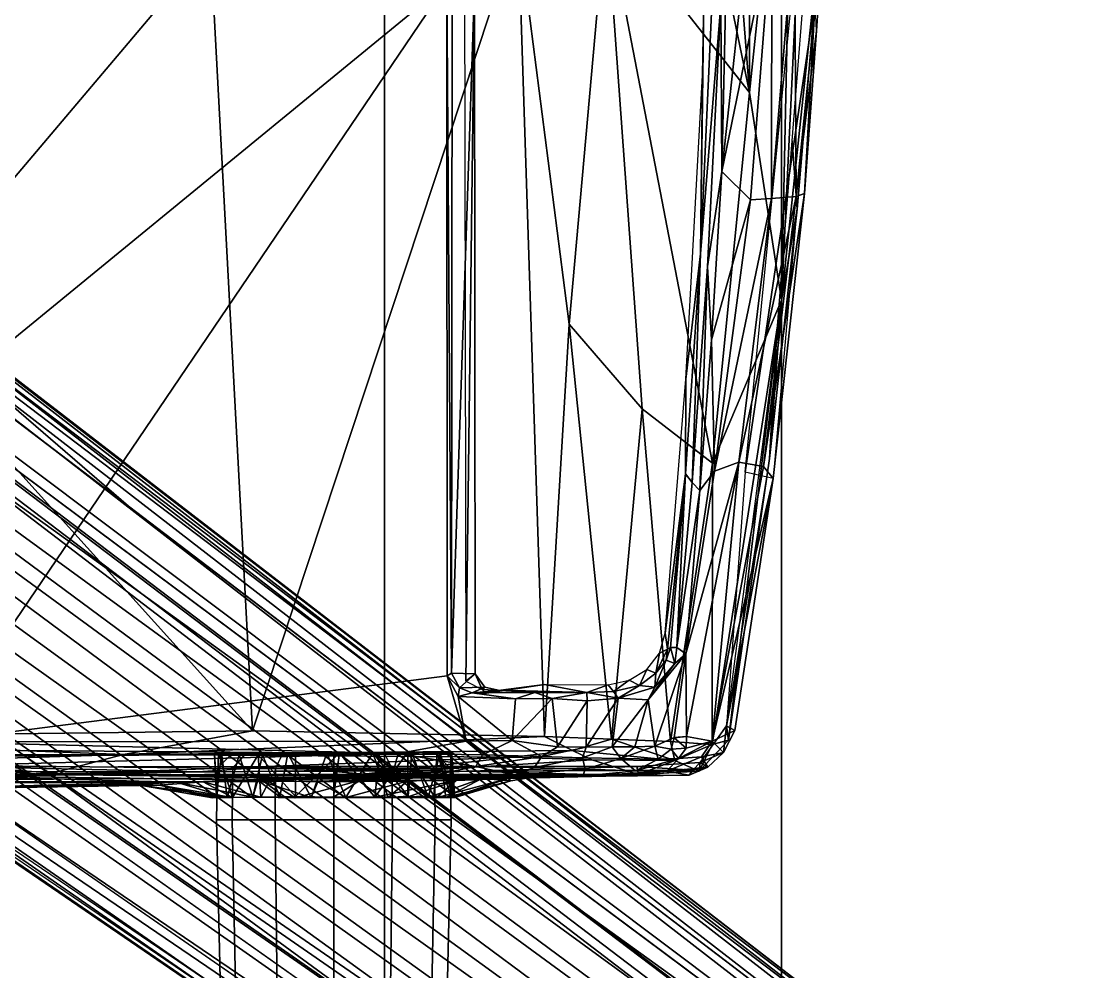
# Model space of a CAD drawing. Header units: inches. Extents: x -15.6 to 12, y -13.7 to 13.7.
# Drawn here: x 4.617 to 8.236, y -4.533 to -1.259 of the extents above; entities that cross this region are included whole.
import ezdxf

# ---------------------------------------------------------------- set-up
doc = ezdxf.new("R2010")
doc.units = ezdxf.units.IN
doc.header["$MEASUREMENT"] = 0
for name, color, linetype in [('SEAT-BASE', 5, 'Continuous'), ('SEAT-CHASSIS', 5, 'Continuous'), ('SEAT-FABRIC', 5, 'Continuous'), ('SEAT-FRAME', 5, 'Continuous')]:
    doc.layers.add(name, color=color, linetype=linetype)

msp = doc.modelspace()

# ---------------------------------------------------------------- linework, layer by layer
at = {"layer": 'SEAT-BASE'}
for points in [[(1.2583, -0.5087, 4.3018), (10.212, -6.9666, 3.2423), (10.0935, -7.0222, 3.1616), (1.2453, -0.5667, 4.1832)], [(1.2583, -0.5087, 4.3018), (1.6317, -0.6604, 5.6622), (8.3276, -5.7822, 3.9879), (10.212, -6.9666, 3.2423)], [(1.2144, -0.6768, 4.119), (1.2453, -0.5667, 4.1832), (10.0935, -7.0222, 3.1616), (10.0057, -7.1175, 3.1096)], [(1.8442, -0.7627, 6.6264), (11.0112, -7.713, 4.1389), (10.6876, -7.3537, 4.2077), (1.9818, -0.6018, 6.5161)], [(10.6876, -7.3537, 4.2077), (9.3076, -6.2305, 4.5256), (2.1183, -0.6616, 6.4477), (1.9818, -0.6018, 6.5161)], [(2.1583, -0.6136, 6.3529), (2.1513, -0.6307, 6.3972), (8.7499, -5.7517, 4.6397), (8.6059, -5.6101, 4.6557)], [(2.1578, -0.608, 6.3093), (2.1583, -0.6136, 6.3529), (8.6059, -5.6101, 4.6557), (8.0081, -5.1187, 4.7721)], [(8.0983, -5.1877, 4.6757), (3.0891, -1.3343, 6.0373), (2.1578, -0.608, 6.3093), (8.0081, -5.1187, 4.7721)], [(2.1183, -0.6616, 6.4477), (9.3076, -6.2305, 4.5256), (8.7499, -5.7517, 4.6397), (2.1513, -0.6307, 6.3972)], [(1.2144, -0.6768, 4.119), (10.0057, -7.1175, 3.1096), (9.9373, -7.2199, 3.0957), (1.1167, -0.8113, 4.119)], [(1.7173, -0.7076, 5.8711), (8.366, -5.7674, 4.1787), (8.3276, -5.7822, 3.9879), (1.6317, -0.6604, 5.6622)], [(1.7173, -0.7076, 5.8711), (1.7517, -0.6778, 6.004), (8.4075, -5.7367, 4.297), (8.366, -5.7674, 4.1787)], [(1.7875, -0.7046, 6.1381), (8.4414, -5.6689, 4.4046), (8.4075, -5.7367, 4.297), (1.7517, -0.6778, 6.004)], [(1.8538, -0.6949, 6.156), (2.0432, -0.6869, 6.1669), (7.9302, -5.1715, 4.6181), (7.4769, -4.922, 4.7054)], [(2.103, -0.6556, 6.1859), (4.2064, -2.256, 5.633), (4.9867, -2.9292, 5.3925), (2.0432, -0.6869, 6.1669)], [(1.8538, -0.6949, 6.156), (7.4769, -4.922, 4.7054), (7.3701, -4.8696, 4.6837), (1.7875, -0.7046, 6.1381)], [(10.9221, -7.7762, 4.1776), (11.0112, -7.713, 4.1389), (1.8442, -0.7627, 6.6264), (1.7632, -0.9924, 6.6746)], [(1.1167, -0.8113, 4.119), (9.9373, -7.2199, 3.0957), (9.861, -7.3166, 3.1096), (1.019, -0.9459, 4.119)], [(0.9238, -1.0093, 4.1832), (1.019, -0.9459, 4.119), (9.861, -7.3166, 3.1096), (9.7976, -7.4295, 3.1616)], [(0.9238, -1.0093, 4.1832), (9.7976, -7.4295, 3.1616), (9.7813, -7.5593, 3.2423), (0.8726, -1.0395, 4.3018)], [(10.8603, -7.8897, 4.1833), (10.9221, -7.7762, 4.1776), (1.7632, -0.9924, 6.6746), (1.7169, -1.1045, 6.6862)], [(1.1323, -1.3477, 5.6622), (0.8726, -1.0395, 4.3018), (9.7813, -7.5593, 3.2423), (8.0726, -6.1332, 3.9879)], [(10.8603, -7.8897, 4.1833), (1.7169, -1.1045, 6.6862), (1.581, -1.2915, 6.6862), (10.8596, -7.8907, 4.1833)], [(1.581, -1.2915, 6.6862), (1.4887, -1.3703, 6.6746), (10.7707, -7.9846, 4.1776), (10.8596, -7.8907, 4.1833)], [(3.8737, -1.9525, 5.78), (3.0891, -1.3343, 6.0373), (8.0983, -5.1877, 4.6757), (4.2704, -2.2773, 5.6397)], [(1.1323, -1.3477, 5.6622), (8.0726, -6.1332, 3.9879), (8.0704, -6.1743, 4.1787), (1.2037, -1.4146, 5.8711)], [(1.4887, -1.3703, 6.6746), (1.2953, -1.5183, 6.6264), (10.7381, -8.0888, 4.1389), (10.7707, -7.9846, 4.1776)], [(1.1859, -1.4565, 6.004), (1.2037, -1.4146, 5.8711), (8.0704, -6.1743, 4.1787), (8.054, -6.2233, 4.297)], [(1.1859, -1.4565, 6.004), (8.054, -6.2233, 4.297), (8, -6.2765, 4.4046), (1.2224, -1.4823, 6.1381)], [(1.2224, -1.4823, 6.1381), (6.9088, -5.5046, 4.6837), (6.9916, -5.59, 4.7054), (1.2337, -1.5483, 6.156)], [(1.1848, -1.6988, 6.5161), (10.2964, -7.8921, 4.2077), (10.7381, -8.0888, 4.1389), (1.2953, -1.5183, 6.6264)], [(1.2847, -1.7309, 6.1669), (1.2337, -1.5483, 6.156), (6.9916, -5.59, 4.7054), (7.369, -5.944, 4.6181)], [(1.1848, -1.6988, 6.5161), (1.2838, -1.8102, 6.4477), (8.8018, -6.9268, 4.5256), (10.2964, -7.8921, 4.2077)], [(1.2646, -1.8511, 6.3972), (8.1741, -6.5443, 4.6397), (8.8018, -6.9268, 4.5256), (1.2838, -1.8102, 6.4477)], [(7.3428, -6.0344, 4.7721), (7.9949, -6.4511, 4.6557), (1.2505, -1.8631, 6.3529), (1.245, -1.8643, 6.3093)], [(7.3428, -6.0344, 4.7721), (1.245, -1.8643, 6.3093), (2.2236, -2.5256, 6.0373), (7.4363, -6.0989, 4.6757)], [(7.9949, -6.4511, 4.6557), (1.2505, -1.8631, 6.3529), (1.2646, -1.8511, 6.3972), (8.1741, -6.5443, 4.6397)], [(4.2064, -2.256, 5.633), (8.0956, -5.2094, 4.6372), (7.9302, -5.1715, 4.6181), (4.9867, -2.9292, 5.3925)], [(4.2704, -2.2773, 5.6397), (8.0983, -5.1877, 4.6757), (8.0956, -5.2094, 4.6372), (4.2064, -2.256, 5.633)], [(3.4855, -3.3577, 5.6397), (7.4363, -6.0989, 4.6757), (2.2236, -2.5256, 6.0373), (3.054, -3.0807, 5.78)], [(4.3268, -3.8375, 5.3925), (7.369, -5.944, 4.6181), (7.4561, -6.0896, 4.6372), (3.4454, -3.3034, 5.633)], [(3.4454, -3.3034, 5.633), (7.4561, -6.0896, 4.6372), (7.4363, -6.0989, 4.6757), (3.4855, -3.3577, 5.6397)]]:
    msp.add_3dface(points, dxfattribs=at)
at = {"layer": 'SEAT-CHASSIS'}
for points in [[(2.8799, -3.7563, 11.3583), (2.3669, -0.7487, 11.3567), (6.0827, -1.1299, 11.3616)], [(7.0282, -1.7768, 11.6284), (7.2008, -0.9383, 11.788), (7.1266, -1.875, 11.779)], [(7.0282, -1.7768, 11.6284), (7.1188, -0.9386, 11.6655), (7.2008, -0.9383, 11.788)], [(7.0282, -1.7768, 11.6284), (7.0416, -1.1606, 11.5956), (7.1188, -0.9386, 11.6655)], [(7.1991, -1.8701, 11.9465), (7.1266, -1.875, 11.779), (7.2008, -0.9383, 11.788)], [(7.2785, -0.9228, 11.9786), (7.2836, -1.8635, 12.5144), (7.1991, -1.8701, 11.9465)], [(7.2008, -0.9383, 11.788), (7.2785, -0.9228, 11.9786), (7.1991, -1.8701, 11.9465)], [(7.2836, -1.8635, 12.5144), (7.2785, -0.9228, 11.9786), (7.3758, -0.9598, 12.7982)], [(7.2836, -1.8635, 12.5144), (7.3758, -0.9598, 12.7982), (7.354, -1.2933, 12.8103)], [(7.354, -1.2933, 12.8103), (7.3495, -1.1851, 12.8254), (7.3758, -0.9598, 12.7982)], [(6.1779, -1.142, 11.7644), (6.1427, -1.104, 11.7727), (6.1482, -3.5312, 11.7698)], [(6.0827, -1.1299, 11.3616), (4.3135, -3.7405, 11.3583), (2.8799, -3.7563, 11.3583)], [(6.0827, -1.1299, 11.3616), (6.0832, -3.5136, 11.3619), (4.3135, -3.7405, 11.3583)], [(6.0827, -1.1299, 11.3616), (6.1002, -1.1363, 11.3825), (6.0981, -3.504, 11.383)], [(6.0832, -3.5136, 11.3619), (6.0827, -1.1299, 11.3616), (6.0981, -3.504, 11.383)], [(6.1779, -1.142, 11.7644), (6.0981, -3.504, 11.383), (6.1002, -1.1363, 11.3825)], [(6.0981, -3.504, 11.383), (6.1779, -1.142, 11.7644), (6.1793, -3.5067, 11.7629)], [(6.1793, -3.5067, 11.7629), (6.1779, -1.142, 11.7644), (6.1482, -3.5312, 11.7698)], [(6.9552, -2.0612, 11.655), (6.9667, -1.1812, 12.5623), (6.9934, -1.2056, 11.6208)], [(6.9667, -1.1812, 12.5623), (6.9552, -2.0612, 11.655), (6.9614, -1.4451, 12.727)], [(6.9614, -1.4451, 12.727), (6.9654, -1.2565, 12.6521), (6.9667, -1.1812, 12.5623)], [(7.0247, -1.2032, 11.5984), (7.0416, -1.1606, 11.5956), (7.0282, -1.7768, 11.6284)], [(7.1081, -2.8124, 12.9425), (7.2645, -1.227, 12.8741), (7.3495, -1.1851, 12.8254)], [(7.2055, -2.8341, 12.8998), (7.1081, -2.8124, 12.9425), (7.3495, -1.1851, 12.8254)], [(7.3127, -1.8527, 12.8399), (7.3495, -1.1851, 12.8254), (7.2055, -2.8341, 12.8998)], [(7.3127, -1.8527, 12.8399), (7.354, -1.2933, 12.8103), (7.3495, -1.1851, 12.8254)], [(6.9552, -2.0612, 11.655), (6.9934, -1.2056, 11.6208), (7.0247, -1.2032, 11.5984)], [(6.9791, -2.1039, 11.6395), (7.0247, -1.2032, 11.5984), (7.0282, -1.7768, 11.6284)], [(7.354, -1.2933, 12.8103), (7.3127, -1.8527, 12.8399), (7.2836, -1.8635, 12.5144)], [(6.9042, -2.4924, 12.7381), (6.9614, -1.4451, 12.727), (6.9552, -2.0612, 11.655)], [(7.0282, -1.7768, 11.6284), (6.9928, -2.3571, 11.6621), (6.9791, -2.1039, 11.6395)], [(6.9928, -2.3571, 11.6621), (7.0282, -1.7768, 11.6284), (7.1266, -1.875, 11.779)], [(7.1266, -1.875, 11.779), (7.0036, -2.8084, 11.7652), (6.9928, -2.3571, 11.6621)], [(7.1991, -1.8701, 11.9465), (7.0874, -2.7782, 11.948), (7.0036, -2.8084, 11.7652)], [(7.0036, -2.8084, 11.7652), (7.1266, -1.875, 11.779), (7.1991, -1.8701, 11.9465)], [(7.0874, -2.7782, 11.948), (7.2836, -1.8635, 12.5144), (7.172, -2.7923, 12.4954)], [(7.1991, -1.8701, 11.9465), (7.2836, -1.8635, 12.5144), (7.0874, -2.7782, 11.948)], [(7.172, -2.7923, 12.4954), (7.2836, -1.8635, 12.5144), (7.3127, -1.8527, 12.8399)], [(7.2055, -2.8341, 12.8998), (7.172, -2.7923, 12.4954), (7.3127, -1.8527, 12.8399)], [(6.9028, -2.8185, 11.716), (6.9042, -2.4924, 12.7381), (6.9552, -2.0612, 11.655)], [(6.9258, -2.8481, 11.701), (6.9028, -2.8185, 11.716), (6.9552, -2.0612, 11.655)], [(6.9791, -2.1039, 11.6395), (6.9532, -2.8758, 11.7072), (6.9258, -2.8481, 11.701)], [(6.9532, -2.8758, 11.7072), (6.9791, -2.1039, 11.6395), (6.9928, -2.3571, 11.6621)], [(6.9928, -2.3571, 11.6621), (7.0036, -2.8084, 11.7652), (6.9532, -2.8758, 11.7072)], [(6.9028, -2.8185, 11.716), (6.833, -3.3666, 12.7525), (6.9042, -2.4924, 12.7381)], [(6.9042, -3.4377, 11.7761), (7.0874, -2.7782, 11.948), (6.9069, -3.7223, 11.9008)], [(6.9042, -3.4377, 11.7761), (7.0036, -2.8084, 11.7652), (7.0874, -2.7782, 11.948)], [(7.0874, -2.7782, 11.948), (6.9946, -3.7385, 12.3709), (6.9069, -3.7223, 11.9008)], [(7.172, -2.7923, 12.4954), (6.9946, -3.7385, 12.3709), (7.0874, -2.7782, 11.948)], [(6.833, -3.3666, 12.7525), (6.9028, -2.8185, 11.716), (6.8416, -3.422, 11.8107)], [(6.8519, -3.4159, 11.7837), (6.8416, -3.422, 11.8107), (6.9028, -2.8185, 11.716)], [(6.874, -3.4155, 11.7716), (6.8519, -3.4159, 11.7837), (6.9028, -2.8185, 11.716)], [(6.874, -3.4155, 11.7716), (6.9028, -2.8185, 11.716), (6.9258, -2.8481, 11.701)], [(6.9532, -2.8758, 11.7072), (7.0036, -2.8084, 11.7652), (6.9042, -3.4377, 11.7761)], [(7.172, -2.7923, 12.4954), (7.2055, -2.8341, 12.8998), (6.9946, -3.7385, 12.3709)], [(7.2055, -2.8341, 12.8998), (7.1081, -2.8124, 12.9425), (7.0445, -3.685, 12.9724)], [(6.874, -3.4155, 11.7716), (6.9258, -2.8481, 11.701), (6.9532, -2.8758, 11.7072)], [(7.2055, -2.8341, 12.8998), (7.0725, -3.7018, 12.9455), (6.9946, -3.7385, 12.3709)], [(7.0725, -3.7018, 12.9455), (7.2055, -2.8341, 12.8998), (7.0445, -3.685, 12.9724)], [(6.9532, -2.8758, 11.7072), (6.9042, -3.4377, 11.7761), (6.874, -3.4155, 11.7716)], [(6.833, -3.3666, 12.7525), (6.8416, -3.422, 11.8107), (6.8136, -3.4352, 12.7553)], [(6.801, -3.5041, 11.7191), (6.77, -3.4913, 12.7756), (6.8136, -3.4352, 12.7553)], [(6.7982, -3.7558, 11.7055), (6.7746, -3.5962, 11.6286), (6.9042, -3.4377, 11.7761)], [(6.8671, -3.4712, 11.7465), (6.9042, -3.4377, 11.7761), (6.7746, -3.5962, 11.6286)], [(6.8643, -3.7254, 11.8007), (6.7982, -3.7558, 11.7055), (6.9042, -3.4377, 11.7761)], [(6.8416, -3.422, 11.8107), (6.801, -3.5041, 11.7191), (6.8136, -3.4352, 12.7553)], [(6.801, -3.5041, 11.7191), (6.8416, -3.422, 11.8107), (6.8363, -3.4594, 11.7615)], [(6.8363, -3.4594, 11.7615), (6.8519, -3.4159, 11.7837), (6.8671, -3.4712, 11.7465)], [(6.8519, -3.4159, 11.7837), (6.8363, -3.4594, 11.7615), (6.8416, -3.422, 11.8107)], [(6.8519, -3.4159, 11.7837), (6.874, -3.4155, 11.7716), (6.8671, -3.4712, 11.7465)], [(6.9042, -3.4377, 11.7761), (6.9069, -3.7223, 11.9008), (6.8643, -3.7254, 11.8007)], [(6.8671, -3.4712, 11.7465), (6.874, -3.4155, 11.7716), (6.9042, -3.4377, 11.7761)], [(6.8671, -3.4712, 11.7465), (6.7746, -3.5962, 11.6286), (6.7974, -3.5521, 11.6613)], [(6.8363, -3.4594, 11.7615), (6.8671, -3.4712, 11.7465), (6.7974, -3.5521, 11.6613)], [(6.7974, -3.5521, 11.6613), (6.801, -3.5041, 11.7191), (6.8363, -3.4594, 11.7615)], [(6.0832, -3.5136, 11.3619), (6.0981, -3.504, 11.383), (6.1254, -3.5549, 11.3749)], [(6.0981, -3.504, 11.383), (6.1793, -3.5067, 11.7629), (6.1254, -3.5549, 11.3749)], [(6.1254, -3.5549, 11.3749), (6.1793, -3.5067, 11.7629), (6.2135, -3.552, 11.7584)], [(6.2034, -3.56, 11.7802), (6.1793, -3.5067, 11.7629), (6.1482, -3.5312, 11.7698)], [(6.2034, -3.56, 11.7802), (6.2135, -3.552, 11.7584), (6.1793, -3.5067, 11.7629)], [(6.7098, -3.5288, 12.7854), (6.77, -3.4913, 12.7756), (6.7446, -3.5472, 11.643)], [(6.77, -3.4913, 12.7756), (6.801, -3.5041, 11.7191), (6.7446, -3.5472, 11.643)], [(6.7446, -3.5472, 11.643), (6.801, -3.5041, 11.7191), (6.7974, -3.5521, 11.6613)], [(4.3135, -3.7405, 11.3583), (6.0832, -3.5136, 11.3619), (6.149, -3.7385, 11.3588)], [(6.0832, -3.5136, 11.3619), (6.1214, -3.5846, 11.3579), (6.149, -3.7385, 11.3588)], [(6.0832, -3.5136, 11.3619), (6.1254, -3.5549, 11.3749), (6.1214, -3.5846, 11.3579)], [(6.2277, -3.5692, 11.829), (6.2044, -3.5756, 11.8074), (6.4183, -3.5433, 12.8394)], [(6.4183, -3.5433, 12.8394), (6.2685, -3.5629, 11.8055), (6.2277, -3.5692, 11.829)], [(6.4183, -3.5433, 12.8394), (6.5643, -3.5702, 11.4859), (6.2685, -3.5629, 11.8055)], [(6.6374, -3.5447, 12.7765), (6.5643, -3.5702, 11.4859), (6.4183, -3.5433, 12.8394)], [(6.5643, -3.5702, 11.4859), (6.6374, -3.5447, 12.7765), (6.6555, -3.5676, 11.5576)], [(6.6374, -3.5447, 12.7765), (6.7098, -3.5288, 12.7854), (6.6555, -3.5676, 11.5576)], [(6.7446, -3.5472, 11.643), (6.6555, -3.5676, 11.5576), (6.7098, -3.5288, 12.7854)], [(6.1694, -3.572, 11.379), (6.1214, -3.5846, 11.3579), (6.1254, -3.5549, 11.3749)], [(6.1694, -3.572, 11.379), (6.3182, -3.5924, 11.3742), (6.1214, -3.5846, 11.3579)], [(6.2135, -3.552, 11.7584), (6.1694, -3.572, 11.379), (6.1254, -3.5549, 11.3749)], [(6.2135, -3.552, 11.7584), (6.2643, -3.5635, 11.7763), (6.1694, -3.572, 11.379)], [(6.3849, -3.5707, 11.4129), (6.1694, -3.572, 11.379), (6.2643, -3.5635, 11.7763)], [(6.1694, -3.572, 11.379), (6.3849, -3.5707, 11.4129), (6.3182, -3.5924, 11.3742)], [(6.2135, -3.552, 11.7584), (6.2034, -3.56, 11.7802), (6.2643, -3.5635, 11.7763)], [(6.2034, -3.56, 11.7802), (6.2105, -3.5685, 11.8013), (6.2643, -3.5635, 11.7763)], [(6.2105, -3.5685, 11.8013), (6.2044, -3.5756, 11.8074), (6.2277, -3.5692, 11.829)], [(6.2684, -3.563, 11.8051), (6.2643, -3.5635, 11.7763), (6.2105, -3.5685, 11.8013)], [(6.2105, -3.5685, 11.8013), (6.2277, -3.5692, 11.829), (6.2684, -3.563, 11.8051)], [(6.2643, -3.5635, 11.7763), (6.2685, -3.5629, 11.8055), (6.3849, -3.5707, 11.4129)], [(6.5643, -3.5702, 11.4859), (6.3849, -3.5707, 11.4129), (6.2685, -3.5629, 11.8055)], [(6.3849, -3.5707, 11.4129), (6.4441, -3.5916, 11.4085), (6.3182, -3.5924, 11.3742)], [(6.3849, -3.5707, 11.4129), (6.5643, -3.5702, 11.4859), (6.4441, -3.5916, 11.4085)], [(6.5652, -3.5998, 11.4627), (6.4441, -3.5916, 11.4085), (6.5643, -3.5702, 11.4859)], [(6.6555, -3.5676, 11.5576), (6.672, -3.5906, 11.5366), (6.5643, -3.5702, 11.4859)], [(6.5643, -3.5702, 11.4859), (6.672, -3.5906, 11.5366), (6.5652, -3.5998, 11.4627)], [(6.6555, -3.5676, 11.5576), (6.7446, -3.5472, 11.643), (6.672, -3.5906, 11.5366)], [(6.7974, -3.5521, 11.6613), (6.672, -3.5906, 11.5366), (6.7446, -3.5472, 11.643)], [(6.7746, -3.5962, 11.6286), (6.672, -3.5906, 11.5366), (6.7974, -3.5521, 11.6613)], [(6.1214, -3.5846, 11.3579), (6.3182, -3.5924, 11.3742), (6.3074, -3.7362, 11.3723)], [(6.3074, -3.7362, 11.3723), (6.149, -3.7385, 11.3588), (6.1214, -3.5846, 11.3579)], [(6.3074, -3.7362, 11.3723), (6.4441, -3.5916, 11.4085), (6.4635, -3.7574, 11.4281)], [(6.4441, -3.5916, 11.4085), (6.3074, -3.7362, 11.3723), (6.3182, -3.5924, 11.3742)], [(6.4635, -3.7574, 11.4281), (6.4441, -3.5916, 11.4085), (6.5652, -3.5998, 11.4627)], [(6.5619, -3.7584, 11.4805), (6.4635, -3.7574, 11.4281), (6.5652, -3.5998, 11.4627)], [(6.5619, -3.7584, 11.4805), (6.672, -3.5906, 11.5366), (6.6507, -3.7582, 11.5448)], [(6.672, -3.5906, 11.5366), (6.5619, -3.7584, 11.4805), (6.5652, -3.5998, 11.4627)], [(6.672, -3.5906, 11.5366), (6.7746, -3.5962, 11.6286), (6.6507, -3.7582, 11.5448)], [(6.7296, -3.7573, 11.6199), (6.6507, -3.7582, 11.5448), (6.7746, -3.5962, 11.6286)], [(6.7296, -3.7573, 11.6199), (6.7746, -3.5962, 11.6286), (6.7982, -3.7558, 11.7055)], [(7.0445, -3.685, 12.9724), (6.954, -3.8112, 12.9905), (7.0343, -3.7774, 12.9621)], [(7.0725, -3.7018, 12.9455), (7.0445, -3.685, 12.9724), (7.0343, -3.7774, 12.9621)], [(6.8643, -3.7254, 11.8007), (6.8537, -3.7659, 11.8155), (6.7982, -3.7558, 11.7055)], [(6.864, -3.7264, 11.8011), (6.9052, -3.7628, 11.9457), (6.8537, -3.7659, 11.8155)], [(6.9052, -3.7628, 11.9457), (6.864, -3.7264, 11.8011), (6.9069, -3.7223, 11.9008)], [(6.9069, -3.7223, 11.9008), (6.9946, -3.7385, 12.3709), (6.9052, -3.7628, 11.9457)], [(6.9946, -3.7385, 12.3709), (7.0725, -3.7018, 12.9455), (7.0343, -3.7774, 12.9621)], [(5.9152, -3.7813, 11.3673), (2.8799, -3.757, 11.3584), (4.3135, -3.7405, 11.3583)], [(2.8806, -3.8003, 11.3668), (2.8799, -3.757, 11.3584), (5.9152, -3.7813, 11.3673)], [(4.3135, -3.7405, 11.3583), (6.149, -3.7385, 11.3588), (5.9152, -3.7813, 11.3673)], [(6.2048, -3.7858, 11.3749), (5.9152, -3.7813, 11.3673), (6.149, -3.7385, 11.3588)], [(6.3074, -3.7362, 11.3723), (6.2048, -3.7858, 11.3749), (6.149, -3.7385, 11.3588)], [(6.3074, -3.7362, 11.3723), (6.4086, -3.7909, 11.4259), (6.2048, -3.7858, 11.3749)], [(6.4635, -3.7574, 11.4281), (6.4086, -3.7909, 11.4259), (6.3074, -3.7362, 11.3723)], [(6.4635, -3.7574, 11.4281), (6.5619, -3.7584, 11.4805), (6.4086, -3.7909, 11.4259)], [(6.5487, -3.7958, 11.5046), (6.4086, -3.7909, 11.4259), (6.5619, -3.7584, 11.4805)], [(6.5619, -3.7584, 11.4805), (6.6507, -3.7582, 11.5448), (6.5487, -3.7958, 11.5046)], [(6.6507, -3.7582, 11.5448), (6.6811, -3.7982, 11.6128), (6.5487, -3.7958, 11.5046)], [(6.7296, -3.7573, 11.6199), (6.6811, -3.7982, 11.6128), (6.6507, -3.7582, 11.5448)], [(6.7982, -3.7558, 11.7055), (6.6811, -3.7982, 11.6128), (6.7296, -3.7573, 11.6199)], [(6.6811, -3.7982, 11.6128), (6.7982, -3.7558, 11.7055), (6.8091, -3.7998, 11.7899)], [(6.8537, -3.7659, 11.8155), (6.8091, -3.7998, 11.7899), (6.7982, -3.7558, 11.7055)], [(6.9052, -3.7628, 11.9457), (6.8794, -3.7983, 11.965), (6.8537, -3.7659, 11.8155)], [(6.8794, -3.7983, 11.965), (6.9052, -3.7628, 11.9457), (6.9946, -3.7385, 12.3709)], [(6.9582, -3.7927, 12.3861), (6.8794, -3.7983, 11.965), (6.9946, -3.7385, 12.3709)], [(7.0343, -3.7774, 12.9621), (6.9582, -3.7927, 12.3861), (6.9946, -3.7385, 12.3709)], [(4.389, -3.8222, 11.391), (2.8806, -3.8003, 11.3668), (5.9152, -3.7813, 11.3673)], [(5.8998, -3.8371, 11.4085), (4.389, -3.8222, 11.391), (5.9152, -3.7813, 11.3673)], [(5.3074, -3.7789, 12.2117), (5.2833, -3.7803, 12.343), (5.2903, -3.928, 12.2523)], [(5.2971, -3.7799, 12.4481), (5.2917, -3.9325, 12.4488), (5.2833, -3.7803, 12.343)], [(5.3074, -3.7789, 12.2117), (5.2903, -3.928, 12.2523), (5.3268, -3.932, 12.1404)], [(5.3452, -3.9319, 12.5712), (5.2917, -3.9325, 12.4488), (5.2971, -3.7799, 12.4481)], [(5.3268, -3.932, 12.1404), (5.3684, -3.7855, 12.0933), (5.3074, -3.7789, 12.2117)], [(5.3268, -3.932, 12.1404), (5.4144, -3.931, 12.0349), (5.3684, -3.7855, 12.0933)], [(5.4331, -3.7855, 12.6593), (5.4421, -3.9311, 12.674), (5.3452, -3.9319, 12.5712)], [(5.4144, -3.931, 12.0349), (5.4476, -3.7855, 12.0153), (5.3684, -3.7855, 12.0933)], [(5.4144, -3.931, 12.0349), (5.5078, -3.9302, 11.9706), (5.4476, -3.7855, 12.0153)], [(5.5613, -3.9287, 12.7379), (5.4331, -3.7855, 12.6593), (5.5621, -3.7797, 12.7324)], [(5.5613, -3.9287, 12.7379), (5.4421, -3.9311, 12.674), (5.4331, -3.7855, 12.6593)], [(5.535, -3.7804, 11.9657), (5.4476, -3.7855, 12.0153), (5.5078, -3.9302, 11.9706)], [(5.616, -3.9325, 11.9345), (5.535, -3.7804, 11.9657), (5.5078, -3.9302, 11.9706)], [(5.6692, -3.7799, 11.9366), (5.535, -3.7804, 11.9657), (5.616, -3.9325, 11.9345)], [(5.5613, -3.9287, 12.7379), (5.5621, -3.7797, 12.7324), (5.7133, -3.7789, 12.7518)], [(5.5613, -3.9287, 12.7379), (5.7133, -3.7789, 12.7518), (5.6923, -3.9316, 12.7596)], [(5.6692, -3.7799, 11.9366), (5.616, -3.9325, 11.9345), (5.7353, -3.932, 11.9278)], [(5.8283, -3.7788, 11.9589), (5.6692, -3.7799, 11.9366), (5.7353, -3.932, 11.9278)], [(5.8344, -3.9308, 12.7353), (5.6923, -3.9316, 12.7596), (5.7133, -3.7789, 12.7518)], [(5.7133, -3.7789, 12.7518), (5.8502, -3.7797, 12.7229), (5.8344, -3.9308, 12.7353)], [(5.8283, -3.7788, 11.9589), (5.7353, -3.932, 11.9278), (5.8803, -3.9323, 11.9685)], [(5.9616, -3.7766, 12.0373), (5.8283, -3.7788, 11.9589), (5.9497, -3.9273, 12.0167)], [(5.8283, -3.7788, 11.9589), (5.8803, -3.9323, 11.9685), (5.9497, -3.9273, 12.0167)], [(5.9477, -3.9303, 12.6723), (5.8344, -3.9308, 12.7353), (5.9479, -3.7766, 12.6621)], [(5.8502, -3.7797, 12.7229), (5.9479, -3.7766, 12.6621), (5.8344, -3.9308, 12.7353)], [(5.9152, -3.7813, 11.3673), (6.1815, -3.825, 11.4138), (5.8998, -3.8371, 11.4085)], [(5.9152, -3.7813, 11.3673), (6.2048, -3.7858, 11.3749), (6.1815, -3.825, 11.4138)], [(5.9479, -3.7766, 12.6621), (6.0378, -3.927, 12.5757), (5.9477, -3.9303, 12.6723)], [(5.9479, -3.7766, 12.6621), (6.0495, -3.7784, 12.5428), (6.0378, -3.927, 12.5757)], [(6.0182, -3.932, 12.0792), (5.9616, -3.7766, 12.0373), (5.9497, -3.9273, 12.0167)], [(6.059, -3.7798, 12.1625), (5.9616, -3.7766, 12.0373), (6.0182, -3.932, 12.0792)], [(6.059, -3.7798, 12.1625), (6.0182, -3.932, 12.0792), (6.079, -3.9318, 12.1855)], [(6.0495, -3.7784, 12.5428), (6.097, -3.9318, 12.447), (6.0378, -3.927, 12.5757)], [(6.0957, -3.7797, 12.4236), (6.097, -3.9318, 12.447), (6.0495, -3.7784, 12.5428)], [(6.0986, -3.7764, 12.3029), (6.059, -3.7798, 12.1625), (6.1032, -3.9319, 12.2662)], [(6.1032, -3.9319, 12.2662), (6.059, -3.7798, 12.1625), (6.079, -3.9318, 12.1855)], [(6.0957, -3.7797, 12.4236), (6.0986, -3.7764, 12.3029), (6.1098, -3.9318, 12.3453)], [(6.1098, -3.9318, 12.3453), (6.097, -3.9318, 12.447), (6.0957, -3.7797, 12.4236)], [(6.0986, -3.7764, 12.3029), (6.1032, -3.9319, 12.2662), (6.1098, -3.9318, 12.3453)], [(6.1815, -3.825, 11.4138), (6.2048, -3.7858, 11.3749), (6.4086, -3.7909, 11.4259)], [(6.3825, -3.8291, 11.48), (6.1815, -3.825, 11.4138), (6.4086, -3.7909, 11.4259)], [(6.3825, -3.8291, 11.48), (6.4086, -3.7909, 11.4259), (6.5487, -3.7958, 11.5046)], [(6.5487, -3.7958, 11.5046), (6.5579, -3.8345, 11.5999), (6.3825, -3.8291, 11.48)], [(6.5579, -3.8345, 11.5999), (6.5487, -3.7958, 11.5046), (6.6811, -3.7982, 11.6128)], [(6.5579, -3.8345, 11.5999), (6.6811, -3.7982, 11.6128), (6.7311, -3.8407, 11.8201)], [(6.8091, -3.7998, 11.7899), (6.7311, -3.8407, 11.8201), (6.6811, -3.7982, 11.6128)], [(6.7311, -3.8407, 11.8201), (6.8091, -3.7998, 11.7899), (6.8794, -3.7983, 11.965)], [(6.8794, -3.7983, 11.965), (6.839, -3.8415, 12.1907), (6.7311, -3.8407, 11.8201)], [(6.8091, -3.7998, 11.7899), (6.8537, -3.7659, 11.8155), (6.8794, -3.7983, 11.965)], [(6.839, -3.8415, 12.1907), (6.9582, -3.7927, 12.3861), (6.9801, -3.828, 12.9753)], [(6.8794, -3.7983, 11.965), (6.9582, -3.7927, 12.3861), (6.839, -3.8415, 12.1907)], [(6.9801, -3.828, 12.9753), (7.0343, -3.7774, 12.9621), (6.954, -3.8112, 12.9905)], [(7.0343, -3.7774, 12.9621), (6.9801, -3.828, 12.9753), (6.9582, -3.7927, 12.3861)], [(4.4409, -3.8265, 13.543), (4.805, -3.8543, 13.4691), (4.2027, -3.8437, 13.571)], [(4.2539, -3.8548, 11.4412), (4.389, -3.8222, 11.391), (5.8998, -3.8371, 11.4085)], [(5.505, -3.8247, 13.346), (5.2268, -3.8442, 13.3943), (4.4409, -3.8265, 13.543)], [(5.2268, -3.8442, 13.3943), (4.805, -3.8543, 13.4691), (4.4409, -3.8265, 13.543)], [(6.1572, -3.8421, 13.1957), (5.2268, -3.8442, 13.3943), (5.505, -3.8247, 13.346)], [(6.7359, -3.8253, 13.0578), (5.505, -3.8247, 13.346), (6.1572, -3.8421, 13.1957)], [(6.0488, -3.8531, 11.4615), (5.8998, -3.8371, 11.4085), (6.1815, -3.825, 11.4138)], [(6.1815, -3.825, 11.4138), (6.3131, -3.8541, 11.6021), (6.0488, -3.8531, 11.4615)], [(6.9291, -3.8385, 12.9956), (6.7359, -3.8253, 13.0578), (6.1572, -3.8421, 13.1957)], [(6.3825, -3.8291, 11.48), (6.3131, -3.8541, 11.6021), (6.1815, -3.825, 11.4138)], [(6.5579, -3.8345, 11.5999), (6.3131, -3.8541, 11.6021), (6.3825, -3.8291, 11.48)], [(6.3131, -3.8541, 11.6021), (6.5579, -3.8345, 11.5999), (6.5501, -3.8585, 11.9153)], [(6.5501, -3.8585, 11.9153), (6.5579, -3.8345, 11.5999), (6.7311, -3.8407, 11.8201)], [(6.9291, -3.8385, 12.9956), (6.954, -3.8112, 12.9905), (6.7359, -3.8253, 13.0578)], [(6.839, -3.8415, 12.1907), (6.9801, -3.828, 12.9753), (6.9161, -3.8552, 12.978)], [(6.9291, -3.8385, 12.9956), (6.9161, -3.8552, 12.978), (6.9801, -3.828, 12.9753)], [(6.954, -3.8112, 12.9905), (6.9291, -3.8385, 12.9956), (6.9801, -3.828, 12.9753)], [(4.2539, -3.8548, 11.4412), (5.1514, -3.8796, 11.9722), (2.8373, -3.8884, 11.7948)], [(5.5669, -3.8635, 13.0307), (4.805, -3.8543, 13.4691), (3.5541, -3.8766, 13.1447)], [(3.5541, -3.8766, 13.1447), (5.2445, -3.878, 12.8152), (5.5669, -3.8635, 13.0307)], [(4.2027, -3.8437, 13.571), (4.805, -3.8543, 13.4691), (5.2268, -3.8442, 13.3943)], [(5.8998, -3.8371, 11.4085), (6.0488, -3.8531, 11.4615), (4.2539, -3.8548, 11.4412)], [(5.4321, -3.873, 11.7463), (4.2539, -3.8548, 11.4412), (6.0488, -3.8531, 11.4615)], [(4.2539, -3.8548, 11.4412), (5.4321, -3.873, 11.7463), (5.1514, -3.8796, 11.9722)], [(5.7053, -3.8575, 13.2849), (4.805, -3.8543, 13.4691), (5.5669, -3.8635, 13.0307)], [(5.2445, -3.878, 12.8152), (5.4715, -3.8774, 12.9226), (5.5669, -3.8635, 13.0307)], [(6.0488, -3.8531, 11.4615), (5.8728, -3.8644, 11.6681), (5.4321, -3.873, 11.7463)], [(5.8728, -3.8644, 11.6681), (5.6384, -3.8781, 11.7338), (5.4321, -3.873, 11.7463)], [(5.4715, -3.8774, 12.9226), (5.7827, -3.8732, 12.9579), (5.5669, -3.8635, 13.0307)], [(6.0676, -3.8606, 12.9402), (5.7053, -3.8575, 13.2849), (5.5669, -3.8635, 13.0307)], [(5.5669, -3.8635, 13.0307), (5.7827, -3.8732, 12.9579), (6.0676, -3.8606, 12.9402)], [(5.6384, -3.8781, 11.7338), (5.8728, -3.8644, 11.6681), (5.9464, -3.8762, 11.7745)], [(6.1572, -3.8421, 13.1957), (5.7053, -3.8575, 13.2849), (6.7384, -3.8573, 13.0259)], [(5.7053, -3.8575, 13.2849), (6.0676, -3.8606, 12.9402), (6.7384, -3.8573, 13.0259)], [(6.114, -3.8737, 12.799), (6.0676, -3.8606, 12.9402), (5.7827, -3.8732, 12.9579)], [(6.0488, -3.8531, 11.4615), (6.3131, -3.8541, 11.6021), (5.8728, -3.8644, 11.6681)], [(6.2028, -3.8666, 11.9328), (5.8728, -3.8644, 11.6681), (6.3131, -3.8541, 11.6021)], [(5.8728, -3.8644, 11.6681), (6.2028, -3.8666, 11.9328), (5.9464, -3.8762, 11.7745)], [(6.0182, -3.932, 12.0792), (5.9464, -3.8762, 11.7745), (6.2028, -3.8666, 11.9328)], [(6.2028, -3.8666, 11.9328), (6.079, -3.9318, 12.1855), (6.0182, -3.932, 12.0792)], [(6.2931, -3.8671, 12.5708), (6.0453, -3.9337, 12.5763), (6.097, -3.9318, 12.447)], [(6.2931, -3.8671, 12.5708), (6.114, -3.8737, 12.799), (6.0453, -3.9337, 12.5763)], [(6.7384, -3.8573, 13.0259), (6.0676, -3.8606, 12.9402), (6.6769, -3.858, 12.5443)], [(6.2931, -3.8671, 12.5708), (6.6769, -3.858, 12.5443), (6.0676, -3.8606, 12.9402)], [(6.114, -3.8737, 12.799), (6.2931, -3.8671, 12.5708), (6.0676, -3.8606, 12.9402)], [(6.2028, -3.8666, 11.9328), (6.302, -3.875, 12.2565), (6.079, -3.9318, 12.1855)], [(6.097, -3.9318, 12.447), (6.302, -3.875, 12.2565), (6.2931, -3.8671, 12.5708)], [(6.9291, -3.8385, 12.9956), (6.1572, -3.8421, 13.1957), (6.7384, -3.8573, 13.0259)], [(6.5501, -3.8585, 11.9153), (6.2028, -3.8666, 11.9328), (6.3131, -3.8541, 11.6021)], [(6.5501, -3.8585, 11.9153), (6.3823, -3.8612, 12.2334), (6.2028, -3.8666, 11.9328)], [(6.2028, -3.8666, 11.9328), (6.3823, -3.8612, 12.2334), (6.302, -3.875, 12.2565)], [(6.2931, -3.8671, 12.5708), (6.3823, -3.8612, 12.2334), (6.6769, -3.858, 12.5443)], [(6.2931, -3.8671, 12.5708), (6.302, -3.875, 12.2565), (6.3823, -3.8612, 12.2334)], [(6.6769, -3.858, 12.5443), (6.3823, -3.8612, 12.2334), (6.5501, -3.8585, 11.9153)], [(6.839, -3.8415, 12.1907), (6.5501, -3.8585, 11.9153), (6.7311, -3.8407, 11.8201)], [(6.839, -3.8415, 12.1907), (6.6769, -3.858, 12.5443), (6.5501, -3.8585, 11.9153)], [(6.6769, -3.858, 12.5443), (6.839, -3.8415, 12.1907), (6.9161, -3.8552, 12.978)], [(6.9161, -3.8552, 12.978), (6.7386, -3.8573, 13.0272), (6.6769, -3.858, 12.5443)], [(6.7384, -3.8573, 13.0259), (6.9161, -3.8552, 12.978), (6.9291, -3.8385, 12.9956)], [(2.8373, -3.8884, 11.7948), (5.1514, -3.8796, 11.9722), (3.8291, -3.9099, 12.5027)], [(5.2445, -3.878, 12.8152), (3.5541, -3.8766, 13.1447), (3.8291, -3.9099, 12.5027)], [(3.8291, -3.9099, 12.5027), (5.0942, -3.8899, 12.5807), (5.2445, -3.878, 12.8152)], [(3.8291, -3.9099, 12.5027), (5.1514, -3.8796, 11.9722), (5.0125, -3.8876, 12.3432)], [(3.8291, -3.9099, 12.5027), (5.0125, -3.8876, 12.3432), (5.0325, -3.8882, 12.5071)], [(5.0326, -3.8882, 12.5082), (5.0942, -3.8899, 12.5807), (3.8291, -3.9099, 12.5027)], [(5.3268, -3.932, 12.1404), (5.0125, -3.8876, 12.3432), (5.1514, -3.8796, 11.9722)], [(5.0125, -3.8876, 12.3432), (5.2757, -3.9335, 12.3268), (5.0942, -3.8899, 12.5807)], [(5.0125, -3.8876, 12.3432), (5.3268, -3.932, 12.1404), (5.2757, -3.9335, 12.3268)], [(5.0326, -3.8882, 12.5082), (5.0125, -3.8876, 12.3432), (5.0942, -3.8899, 12.5807)], [(5.2445, -3.878, 12.8152), (5.0942, -3.8899, 12.5807), (5.3452, -3.9319, 12.5712)], [(5.2757, -3.9335, 12.3268), (5.2917, -3.9325, 12.4488), (5.0942, -3.8899, 12.5807)], [(5.2917, -3.9325, 12.4488), (5.3452, -3.9319, 12.5712), (5.0942, -3.8899, 12.5807)], [(5.1514, -3.8796, 11.9722), (5.4321, -3.873, 11.7463), (5.4144, -3.931, 12.0349)], [(5.3268, -3.932, 12.1404), (5.1514, -3.8796, 11.9722), (5.4144, -3.931, 12.0349)], [(5.4421, -3.9311, 12.674), (5.4715, -3.8774, 12.9226), (5.2445, -3.878, 12.8152)], [(5.4421, -3.9311, 12.674), (5.2445, -3.878, 12.8152), (5.3452, -3.9319, 12.5712)], [(5.5078, -3.9302, 11.9706), (5.4144, -3.931, 12.0349), (5.4321, -3.873, 11.7463)], [(5.4321, -3.873, 11.7463), (5.616, -3.9325, 11.9345), (5.5078, -3.9302, 11.9706)], [(5.6384, -3.8781, 11.7338), (5.616, -3.9325, 11.9345), (5.4321, -3.873, 11.7463)], [(5.4421, -3.9311, 12.674), (5.5602, -3.9336, 12.7455), (5.4715, -3.8774, 12.9226)], [(5.4715, -3.8774, 12.9226), (5.5602, -3.9336, 12.7455), (5.7827, -3.8732, 12.9579)], [(5.7827, -3.8732, 12.9579), (5.5602, -3.9336, 12.7455), (5.6923, -3.9316, 12.7596)], [(5.6384, -3.8781, 11.7338), (5.7353, -3.932, 11.9278), (5.616, -3.9325, 11.9345)], [(5.6384, -3.8781, 11.7338), (5.9464, -3.8762, 11.7745), (5.7353, -3.932, 11.9278)], [(5.8344, -3.9308, 12.7353), (5.7827, -3.8732, 12.9579), (5.6923, -3.9316, 12.7596)], [(5.8803, -3.9323, 11.9685), (5.7353, -3.932, 11.9278), (5.9464, -3.8762, 11.7745)], [(6.114, -3.8737, 12.799), (5.7827, -3.8732, 12.9579), (5.8344, -3.9308, 12.7353)], [(5.9477, -3.9303, 12.6723), (6.114, -3.8737, 12.799), (5.8344, -3.9308, 12.7353)], [(5.9464, -3.8762, 11.7745), (6.0182, -3.932, 12.0792), (5.8803, -3.9323, 11.9685)], [(6.114, -3.8737, 12.799), (5.9477, -3.9303, 12.6723), (6.0453, -3.9337, 12.5763)], [(6.302, -3.875, 12.2565), (6.1032, -3.9319, 12.2662), (6.079, -3.9318, 12.1855)], [(6.097, -3.9318, 12.447), (6.1098, -3.9318, 12.3453), (6.302, -3.875, 12.2565)], [(6.302, -3.875, 12.2565), (6.1098, -3.9318, 12.3453), (6.1032, -3.9319, 12.2662)], [(5.3268, -3.932, 12.1404), (5.2903, -3.928, 12.2523), (5.2757, -3.9335, 12.3268)], [(5.8803, -3.9323, 11.9685), (6.0182, -3.932, 12.0792), (5.9497, -3.9273, 12.0167)]]:
    msp.add_3dface(points, dxfattribs=at)
for points, invisible_edges in [([(7.0247, -1.2032, 11.5984), (6.9791, -2.1039, 11.6395), (6.9552, -2.0612, 11.655)], 2), ([(6.9258, -2.8481, 11.701), (6.9552, -2.0612, 11.655), (6.9791, -2.1039, 11.6395)], 2), ([(5.2757, -3.9335, 12.3268), (5.2833, -3.7803, 12.343), (5.2917, -3.9325, 12.4488)], 1), ([(5.2833, -3.7803, 12.343), (5.2757, -3.9335, 12.3268), (5.2903, -3.928, 12.2523)], 1), ([(5.2971, -3.7799, 12.4481), (5.3515, -3.7765, 12.5684), (5.3452, -3.9319, 12.5712)], 2), ([(5.3515, -3.7765, 12.5684), (5.4331, -3.7855, 12.6593), (5.3452, -3.9319, 12.5712)], 12), ([(3.5541, -3.8766, 13.1447), (4.805, -3.8543, 13.4691), (4.1542, -3.8575, 13.568)], 12), ([(4.2027, -3.8437, 13.571), (4.1542, -3.8575, 13.568), (4.805, -3.8543, 13.4691)], 1), ([(4.2027, -3.8437, 13.571), (4.1542, -3.8575, 13.568), (4.805, -3.8543, 13.4691)], 1), ([(5.2268, -3.8442, 13.3943), (4.805, -3.8543, 13.4691), (5.7053, -3.8575, 13.2849)], 12), ([(5.2268, -3.8442, 13.3943), (5.7053, -3.8575, 13.2849), (6.1572, -3.8421, 13.1957)], 1), ([(5.5602, -3.9336, 12.7455), (5.4421, -3.9311, 12.674), (5.5613, -3.9287, 12.7379)], 12), ([(5.5613, -3.9287, 12.7379), (5.6923, -3.9316, 12.7596), (5.5602, -3.9336, 12.7455)], 12), ([(6.0378, -3.927, 12.5757), (6.0453, -3.9337, 12.5763), (5.9477, -3.9303, 12.6723)], 1), ([(6.0453, -3.9337, 12.5763), (6.0378, -3.927, 12.5757), (6.097, -3.9318, 12.447)], 1)]:
    msp.add_3dface(points, dxfattribs=dict(at, invisible_edges=invisible_edges))
at = {"layer": 'SEAT-FABRIC'}
for points in [[(3.7764, -8.9868, 19.0193), (5.8677, -8.8725, 18.9829), (5.8677, 8.8725, 18.9829), (3.7764, 8.9868, 19.0193)], [(7.2341, -8.7219, 18.8186), (7.2341, 8.7219, 18.8186), (5.8677, 8.8725, 18.9829), (5.8677, -8.8725, 18.9829)], [(7.2341, -8.7219, 18.8186), (8.429, -8.379, 18.5717), (8.429, 8.379, 18.5717), (7.2341, 8.7219, 18.8186)]]:
    msp.add_3dface(points, dxfattribs=at)
at = {"layer": 'SEAT-FRAME'}
for points in [[(6.8917, 1.4526, 13.7076), (7.123, -1.505, 13.5262), (7.123, 1.505, 13.5262)], [(7.281, 0, 13.3507), (7.123, 1.505, 13.5262), (7.123, -1.505, 13.5262)], [(7.123, -1.505, 13.5262), (6.8917, 1.4526, 13.7076), (6.6305, 0.8775, 13.8289)], [(7.123, -1.505, 13.5262), (6.6305, 0.8775, 13.8289), (6.6305, -0.8775, 13.8289)], [(7.2332, -2.2201, 13.1924), (7.3718, -0.9114, 12.8513), (7.3591, 0.4004, 13.1595)], [(7.281, 0, 13.3507), (7.2332, -2.2201, 13.1924), (7.3591, 0.4004, 13.1595)], [(7.123, -1.505, 13.5262), (7.123, -1.505, 13.5262), (7.2332, -2.2201, 13.1924), (7.281, 0, 13.3507)], [(6.6305, -0.8775, 13.8289), (6.6305, -0.8775, 13.8289), (6.3281, -0.9361, 13.9169), (6.5037, -2.3024, 13.8392)], [(6.5037, -2.3024, 13.8392), (6.5037, -2.3024, 13.8392), (6.7546, -2.594, 13.7232), (6.6305, -0.8775, 13.8289)], [(6.6305, -0.8775, 13.8289), (6.6305, -0.8775, 13.8289), (6.9967, -2.7811, 13.5196), (7.123, -1.505, 13.5262)], [(6.9967, -2.7811, 13.5196), (6.9967, -2.7811, 13.5196), (6.6305, -0.8775, 13.8289), (6.7546, -2.594, 13.7232)], [(6.3281, -0.9361, 13.9169), (6.3281, -0.9361, 13.9169), (5.2689, -0.999, 14.1341), (5.4134, -3.7027, 14.0239)], [(6.4181, -3.7223, 13.799), (6.4181, -3.7223, 13.799), (6.3281, -0.9361, 13.9169), (5.4134, -3.7027, 14.0239)], [(6.3281, -0.9361, 13.9169), (6.3281, -0.9361, 13.9169), (6.4181, -3.7223, 13.799), (6.5037, -2.3024, 13.8392)], [(7.2332, -2.2201, 13.1924), (7.2332, -2.2201, 13.1924), (7.2878, -1.9067, 12.8836), (7.3718, -0.9114, 12.8513)], [(7.324, -0.9918, 12.8406), (7.3718, -0.9114, 12.8513), (7.2878, -1.9067, 12.8836), (7.27, -1.6722, 12.8692)], [(4.4966, -0.9737, 14.2717), (4.4966, -0.9737, 14.2717), (4.1589, -2.3122, 14.2834), (5.2689, -0.999, 14.1341)], [(5.4134, -3.7027, 14.0239), (5.4134, -3.7027, 14.0239), (5.2689, -0.999, 14.1341), (4.1589, -2.3122, 14.2834)], [(7.2332, -2.2201, 13.1924), (7.2332, -2.2201, 13.1924), (7.123, -1.505, 13.5262), (6.9967, -2.7811, 13.5196)], [(7.216, -2.3527, 12.8978), (7.27, -1.6722, 12.8692), (7.2878, -1.9067, 12.8836), (7.1919, -2.7655, 12.9303)], [(7.1919, -2.7655, 12.9303), (7.1919, -2.7655, 12.9303), (7.2878, -1.9067, 12.8836), (7.2332, -2.2201, 13.1924)], [(6.9967, -2.7811, 13.5196), (6.9967, -2.7811, 13.5196), (6.995, -3.75, 13.2255), (7.2332, -2.2201, 13.1924)], [(7.0517, -3.7344, 13.0014), (7.0517, -3.7344, 13.0014), (7.2332, -2.2201, 13.1924), (6.995, -3.75, 13.2255)], [(7.2332, -2.2201, 13.1924), (7.2332, -2.2201, 13.1924), (7.0517, -3.7344, 13.0014), (7.1919, -2.7655, 12.9303)], [(3.4765, -3.7273, 14.2977), (3.4765, -3.7273, 14.2977), (5.4134, -3.7027, 14.0239), (4.1589, -2.3122, 14.2834)], [(6.4181, -3.7223, 13.799), (6.4181, -3.7223, 13.799), (6.6487, -3.7319, 13.6805), (6.5037, -2.3024, 13.8392)], [(6.7546, -2.594, 13.7232), (6.7546, -2.594, 13.7232), (6.5037, -2.3024, 13.8392), (6.6487, -3.7319, 13.6805)], [(7.216, -2.3527, 12.8978), (7.216, -2.3527, 12.8978), (7.1919, -2.7655, 12.9303), (7.0445, -3.685, 12.9724)], [(7.216, -2.3527, 12.8978), (7.1919, -2.7655, 12.9303), (7.0517, -3.7344, 13.0014), (7.0445, -3.685, 12.9724)], [(6.7546, -2.594, 13.7232), (6.7546, -2.594, 13.7232), (6.6487, -3.7319, 13.6805), (6.8523, -3.739, 13.487)], [(6.7546, -2.594, 13.7232), (6.7546, -2.594, 13.7232), (6.8523, -3.739, 13.487), (6.9967, -2.7811, 13.5196)], [(6.9967, -2.7811, 13.5196), (6.9967, -2.7811, 13.5196), (6.8523, -3.739, 13.487), (6.995, -3.75, 13.2255)], [(6.9993, -3.7481, 12.9814), (7.0445, -3.685, 12.9724), (7.0517, -3.7344, 13.0014)], [(3.4765, -3.7273, 14.2977), (3.4765, -3.7273, 14.2977), (3.1413, -3.7881, 14.2785), (4.9704, -3.784, 14.0524)], [(5.4134, -3.7027, 14.0239), (5.4134, -3.7027, 14.0239), (3.4765, -3.7273, 14.2977), (4.9704, -3.784, 14.0524)], [(4.9704, -3.784, 14.0524), (4.9704, -3.784, 14.0524), (6.4181, -3.7223, 13.799), (5.4134, -3.7027, 14.0239)], [(6.5146, -3.7701, 13.7305), (6.5146, -3.7701, 13.7305), (6.4181, -3.7223, 13.799), (4.9704, -3.784, 14.0524)], [(6.4181, -3.7223, 13.799), (6.4181, -3.7223, 13.799), (6.5146, -3.7701, 13.7305), (6.6487, -3.7319, 13.6805)], [(6.8671, -3.8052, 13.3667), (6.8671, -3.8052, 13.3667), (6.6487, -3.7319, 13.6805), (6.5146, -3.7701, 13.7305)], [(6.6487, -3.7319, 13.6805), (6.6487, -3.7319, 13.6805), (6.8671, -3.8052, 13.3667), (6.8523, -3.739, 13.487)], [(6.995, -3.75, 13.2255), (6.995, -3.75, 13.2255), (6.8523, -3.739, 13.487), (6.8671, -3.8052, 13.3667)], [(6.9501, -3.841, 13.0135), (6.9501, -3.841, 13.0135), (6.995, -3.75, 13.2255), (6.8671, -3.8052, 13.3667)], [(7.0517, -3.7344, 13.0014), (7.0517, -3.7344, 13.0014), (6.995, -3.75, 13.2255), (6.9501, -3.841, 13.0135)], [(6.9993, -3.7481, 12.9814), (7.0517, -3.7344, 13.0014), (6.9501, -3.841, 13.0135), (6.954, -3.8112, 12.9905)], [(4.7028, -3.8543, 13.5277), (4.7028, -3.8543, 13.5277), (4.9704, -3.784, 14.0524), (2.7109, -3.8554, 13.7685)], [(2.7109, -3.8554, 13.7685), (2.7109, -3.8554, 13.7685), (4.9704, -3.784, 14.0524), (3.1413, -3.7881, 14.2785)], [(4.3961, -3.8265, 13.5513), (4.7028, -3.8543, 13.5277), (2.7109, -3.8554, 13.7685), (2.8533, -3.7896, 13.7324)], [(4.7028, -3.8543, 13.5277), (4.7028, -3.8543, 13.5277), (6.3082, -3.7938, 13.7339), (4.9704, -3.784, 14.0524)], [(5.7942, -3.8517, 13.3067), (5.7942, -3.8517, 13.3067), (6.3082, -3.7938, 13.7339), (4.7028, -3.8543, 13.5277)], [(6.3082, -3.7938, 13.7339), (6.3082, -3.7938, 13.7339), (6.5146, -3.7701, 13.7305), (4.9704, -3.784, 14.0524)], [(5.2928, -3.831, 12.3419), (5.3464, -3.831, 12.5421), (5.3882, -3.7832, 12.518), (5.341, -3.7832, 12.3419)], [(5.3464, -3.831, 12.1417), (5.2928, -3.831, 12.3419), (5.341, -3.7832, 12.3419), (5.3882, -3.7832, 12.1658)], [(5.3464, -3.831, 12.5421), (5.493, -3.831, 12.6887), (5.5171, -3.7832, 12.6469), (5.3882, -3.7832, 12.518)], [(5.493, -3.831, 11.9952), (5.3464, -3.831, 12.1417), (5.3882, -3.7832, 12.1658), (5.5171, -3.7832, 12.0369)], [(5.493, -3.831, 12.6887), (5.6932, -3.831, 12.7424), (5.6932, -3.7832, 12.6941), (5.5171, -3.7832, 12.6469)], [(5.6932, -3.831, 11.9415), (5.493, -3.831, 11.9952), (5.5171, -3.7832, 12.0369), (5.6932, -3.7832, 11.9898)], [(5.6932, -3.831, 12.7424), (5.8934, -3.831, 12.6887), (5.8693, -3.7832, 12.6469), (5.6932, -3.7832, 12.6941)], [(5.8934, -3.831, 11.9952), (5.6932, -3.831, 11.9415), (5.6932, -3.7832, 11.9898), (5.8693, -3.7832, 12.0369)], [(6.5806, -3.8022, 13.5952), (6.5806, -3.8022, 13.5952), (6.3082, -3.7938, 13.7339), (5.7942, -3.8517, 13.3067)], [(5.8934, -3.831, 12.6887), (6.04, -3.831, 12.5421), (5.9982, -3.7832, 12.518), (5.8693, -3.7832, 12.6469)], [(6.04, -3.831, 12.1417), (5.8934, -3.831, 11.9952), (5.8693, -3.7832, 12.0369), (5.9982, -3.7832, 12.1658)], [(6.04, -3.831, 12.5421), (6.0936, -3.831, 12.3419), (6.0454, -3.7832, 12.3419), (5.9982, -3.7832, 12.518)], [(6.0936, -3.831, 12.3419), (6.04, -3.831, 12.1417), (5.9982, -3.7832, 12.1658), (6.0454, -3.7832, 12.3419)], [(6.5806, -3.8022, 13.5952), (6.5806, -3.8022, 13.5952), (6.5146, -3.7701, 13.7305), (6.3082, -3.7938, 13.7339)], [(6.8671, -3.8052, 13.3667), (6.8671, -3.8052, 13.3667), (6.5146, -3.7701, 13.7305), (6.5806, -3.8022, 13.5952)], [(4.3961, -3.8265, 13.5513), (5.505, -3.8247, 13.346), (5.7942, -3.8517, 13.3067), (4.7028, -3.8543, 13.5277)], [(5.2897, -4.0096, 12.3419), (5.3437, -4.0096, 12.5437), (5.3464, -3.831, 12.5421), (5.2928, -3.831, 12.3419)], [(5.3437, -4.0096, 12.1402), (5.2897, -4.0096, 12.3419), (5.2928, -3.831, 12.3419), (5.3464, -3.831, 12.1417)], [(5.3437, -4.0096, 12.5437), (5.4914, -4.0096, 12.6914), (5.493, -3.831, 12.6887), (5.3464, -3.831, 12.5421)], [(5.4914, -4.0096, 11.9925), (5.3437, -4.0096, 12.1402), (5.3464, -3.831, 12.1417), (5.493, -3.831, 11.9952)], [(5.4914, -4.0096, 12.6914), (5.6932, -4.0096, 12.7455), (5.6932, -3.831, 12.7424), (5.493, -3.831, 12.6887)], [(5.6932, -4.0096, 11.9384), (5.4914, -4.0096, 11.9925), (5.493, -3.831, 11.9952), (5.6932, -3.831, 11.9415)], [(6.7359, -3.8253, 13.0578), (6.7419, -3.8533, 13.0825), (5.7942, -3.8517, 13.3067), (5.505, -3.8247, 13.346)], [(5.6932, -4.0096, 12.7455), (5.895, -4.0096, 12.6914), (5.8934, -3.831, 12.6887), (5.6932, -3.831, 12.7424)], [(5.895, -4.0096, 11.9925), (5.6932, -4.0096, 11.9384), (5.6932, -3.831, 11.9415), (5.8934, -3.831, 11.9952)], [(6.7419, -3.8533, 13.0825), (6.7419, -3.8533, 13.0825), (6.5806, -3.8022, 13.5952), (5.7942, -3.8517, 13.3067)], [(5.895, -4.0096, 12.6914), (6.0427, -4.0096, 12.5437), (6.04, -3.831, 12.5421), (5.8934, -3.831, 12.6887)], [(6.0427, -4.0096, 12.1402), (5.895, -4.0096, 11.9925), (5.8934, -3.831, 11.9952), (6.04, -3.831, 12.1417)], [(6.0427, -4.0096, 12.5437), (6.0967, -4.0096, 12.3419), (6.0936, -3.831, 12.3419), (6.04, -3.831, 12.5421)], [(6.0967, -4.0096, 12.3419), (6.0427, -4.0096, 12.1402), (6.04, -3.831, 12.1417), (6.0936, -3.831, 12.3419)], [(6.8671, -3.8052, 13.3667), (6.8671, -3.8052, 13.3667), (6.5806, -3.8022, 13.5952), (6.7419, -3.8533, 13.0825)], [(6.7359, -3.8253, 13.0578), (6.954, -3.8112, 12.9905), (6.9501, -3.841, 13.0135), (6.7419, -3.8533, 13.0825)], [(6.9501, -3.841, 13.0135), (6.9501, -3.841, 13.0135), (6.8671, -3.8052, 13.3667), (6.7419, -3.8533, 13.0825)], [(5.3526, -6.7456, 12.3419), (5.3983, -6.7456, 12.5122), (5.3437, -4.0096, 12.5437), (5.2897, -4.0096, 12.3419)], [(5.3983, -6.7456, 12.1717), (5.3526, -6.7456, 12.3419), (5.2897, -4.0096, 12.3419), (5.3437, -4.0096, 12.1402)], [(5.3983, -6.7456, 12.5122), (5.5229, -6.7456, 12.6369), (5.4914, -4.0096, 12.6914), (5.3437, -4.0096, 12.5437)], [(5.5229, -6.7456, 12.047), (5.3983, -6.7456, 12.1717), (5.3437, -4.0096, 12.1402), (5.4914, -4.0096, 11.9925)], [(5.5229, -6.7456, 12.6369), (5.6932, -6.7456, 12.6825), (5.6932, -4.0096, 12.7455), (5.4914, -4.0096, 12.6914)], [(5.6932, -6.7456, 12.0014), (5.5229, -6.7456, 12.047), (5.4914, -4.0096, 11.9925), (5.6932, -4.0096, 11.9384)], [(5.6932, -6.7456, 12.6825), (5.8635, -6.7456, 12.6369), (5.895, -4.0096, 12.6914), (5.6932, -4.0096, 12.7455)], [(5.8635, -6.7456, 12.047), (5.6932, -6.7456, 12.0014), (5.6932, -4.0096, 11.9384), (5.895, -4.0096, 11.9925)], [(5.8635, -6.7456, 12.6369), (5.9881, -6.7456, 12.5122), (6.0427, -4.0096, 12.5437), (5.895, -4.0096, 12.6914)], [(5.9881, -6.7456, 12.1717), (5.8635, -6.7456, 12.047), (5.895, -4.0096, 11.9925), (6.0427, -4.0096, 12.1402)], [(5.9881, -6.7456, 12.5122), (6.0337, -6.7456, 12.3419), (6.0967, -4.0096, 12.3419), (6.0427, -4.0096, 12.5437)], [(6.0337, -6.7456, 12.3419), (5.9881, -6.7456, 12.1717), (6.0427, -4.0096, 12.1402), (6.0967, -4.0096, 12.3419)]]:
    msp.add_3dface(points, dxfattribs=at)

doc.saveas('drawing.dxf')
